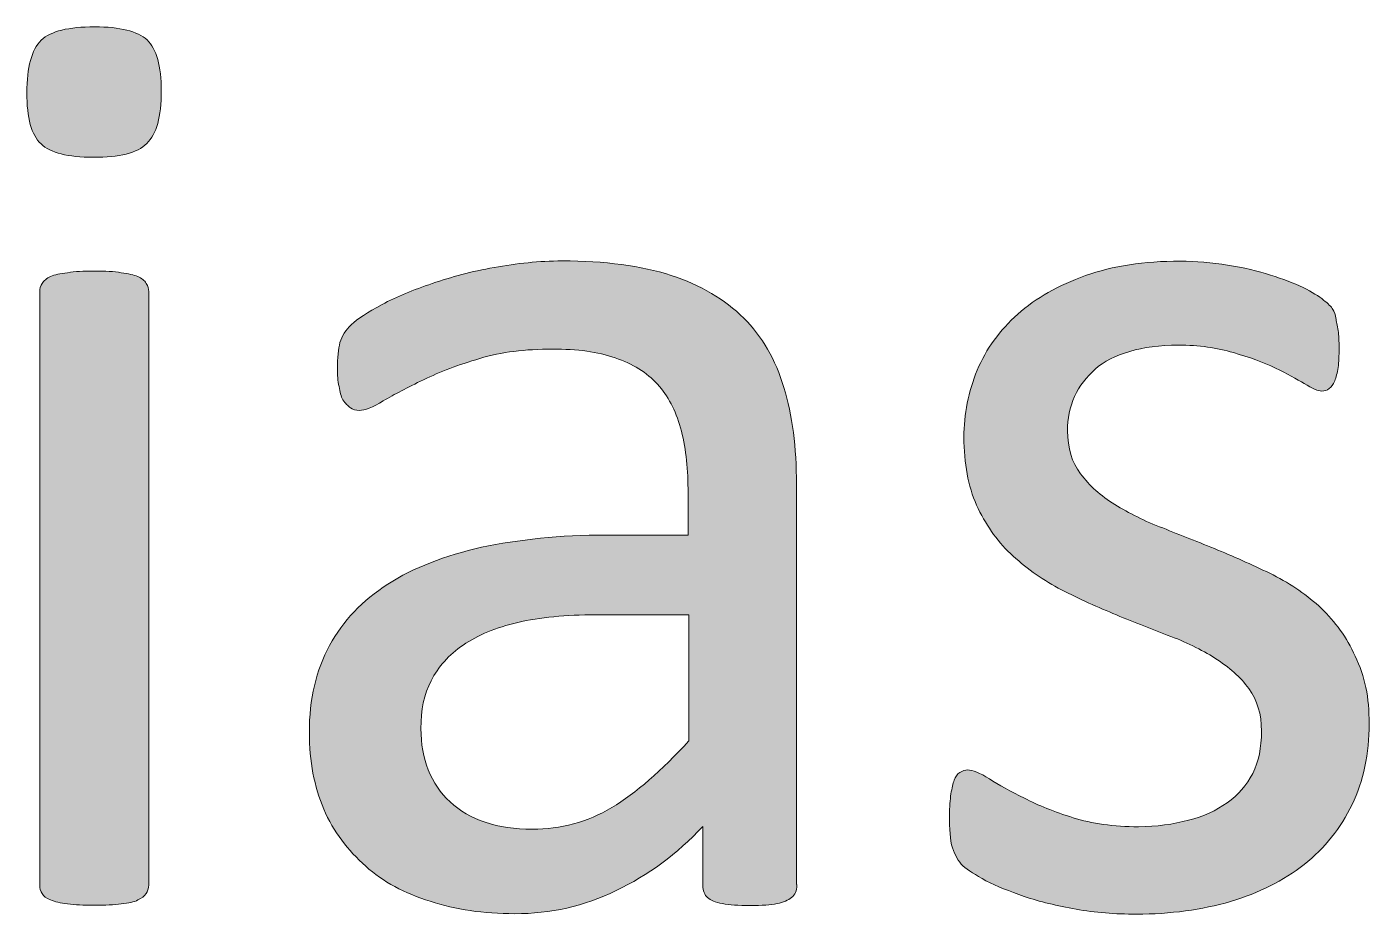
# Model space of a CAD drawing. Header units: inches. Extents: x 247 to 2765, y -1897 to -1110.
# Drawn here: x 894.344 to 898.266, y -1473.029 to -1470.435 of the extents above; entities that cross this region are included whole.
import ezdxf

# ---------------------------------------------------------------- set-up
doc = ezdxf.new("R2010")
doc.units = ezdxf.units.IN
doc.header["$MEASUREMENT"] = 0
doc.layers.add('Layer 1', color=7, linetype='Continuous')

# ---------------------------------------------------------------- blocks, each defined once
blk = doc.blocks.new('block 140')
at = {"layer": 'Layer 1', "true_color": 0x010101}
h = blk.add_hatch(color=18, dxfattribs=at)
h.dxf.hatch_style = 2
edge = h.paths.add_edge_path()
edge.add_spline(control_points=[(894.7363, -1470.6227), (894.7363, -1470.6982), (894.7225, -1470.7478), (894.6942, -1470.776), (894.666, -1470.8043), (894.6136, -1470.8163), (894.5378, -1470.8163), (894.4634, -1470.8163), (894.4131, -1470.8032), (894.3849, -1470.7771), (894.3566, -1470.7509), (894.3435, -1470.7009), (894.3435, -1470.6275), (894.3435, -1470.5531), (894.3573, -1470.5025), (894.3855, -1470.4739), (894.4138, -1470.4474), (894.4662, -1470.435), (894.5416, -1470.435), (894.6164, -1470.435), (894.6663, -1470.4477), (894.6949, -1470.4732), (894.7225, -1470.5001), (894.7363, -1470.549), (894.7363, -1470.6227)], knot_values=[0, 0, 0, 0, 1, 1, 1, 2, 2, 2, 3, 3, 3, 4, 4, 4, 5, 5, 5, 6, 6, 6, 7, 7, 7, 8, 8, 8, 8], degree=3, periodic=1)
edge = h.paths.add_edge_path()
edge.add_spline(control_points=[(894.6997, -1472.943), (894.6997, -1472.9533), (894.6959, -1472.963), (894.6925, -1472.9688), (894.6866, -1472.9761), (894.6787, -1472.9823), (894.668, -1472.9871), (894.657, -1472.9936), (894.6405, -1472.996), (894.6195, -1472.9988), (894.5985, -1473.0016), (894.5726, -1473.0026), (894.5399, -1473.0026), (894.5089, -1473.0026), (894.4837, -1473.0016), (894.4627, -1472.9988), (894.441, -1472.996), (894.4259, -1472.9923), (894.4128, -1472.9871), (894.4004, -1472.9823), (894.3917, -1472.9771), (894.3883, -1472.9688), (894.3831, -1472.9616), (894.3811, -1472.9533), (894.3811, -1472.943), (894.3811, -1472.943), (894.3811, -1471.2087), (894.3811, -1471.2087), (894.3811, -1471.2012), (894.3831, -1471.1915), (894.3883, -1471.185), (894.3935, -1471.177), (894.4004, -1471.1708), (894.4128, -1471.1643), (894.4241, -1471.1591), (894.441, -1471.1567), (894.4627, -1471.1536), (894.4837, -1471.1502), (894.5089, -1471.1488), (894.5399, -1471.1488), (894.5726, -1471.1488), (894.5985, -1471.1502), (894.6195, -1471.1536), (894.6405, -1471.1567), (894.6563, -1471.1605), (894.668, -1471.1643), (894.6787, -1471.1708), (894.688, -1471.1757), (894.6925, -1471.185), (894.6977, -1471.1922), (894.6997, -1471.2012), (894.6997, -1471.2087), (894.6997, -1471.2087), (894.6997, -1472.943), (894.6997, -1472.943)], knot_values=[0, 0, 0, 0, 1, 1, 1, 2, 2, 2, 3, 3, 3, 4, 4, 4, 5, 5, 5, 6, 6, 6, 7, 7, 7, 8, 8, 8, 9, 9, 9, 10, 10, 10, 11, 11, 11, 12, 12, 12, 13, 13, 13, 14, 14, 14, 15, 15, 15, 16, 16, 16, 17, 17, 17, 18, 18, 18, 18], degree=3, periodic=1)
h = blk.add_hatch(color=18, dxfattribs=at)
h.dxf.hatch_style = 2
edge = h.paths.add_edge_path()
edge.add_spline(control_points=[(896.5935, -1472.9447), (896.5935, -1472.9602), (896.588, -1472.9716), (896.5783, -1472.9805), (896.5684, -1472.9878), (896.5539, -1472.994), (896.536, -1472.9978), (896.517, -1473.0019), (896.4919, -1473.0036), (896.4564, -1473.0036), (896.4223, -1473.0036), (896.3964, -1473.0019), (896.3761, -1472.9978), (896.3551, -1472.994), (896.3406, -1472.9881), (896.3327, -1472.9805), (896.3241, -1472.9726), (896.3189, -1472.9602), (896.3189, -1472.9447), (896.3189, -1472.9447), (896.3189, -1472.7725), (896.3189, -1472.7725), (896.2431, -1472.8531), (896.1591, -1472.9151), (896.0654, -1472.9599), (895.9713, -1473.0057), (895.8738, -1473.0274), (895.7691, -1473.0274), (895.6778, -1473.0274), (895.5962, -1473.0157), (895.5224, -1472.9912), (895.4473, -1472.9681), (895.3843, -1472.9337), (895.3336, -1472.8886), (895.2816, -1472.8421), (895.2396, -1472.7883), (895.211, -1472.7215), (895.1834, -1472.656), (895.169, -1472.5819), (895.169, -1472.4979), (895.169, -1472.4004), (895.1883, -1472.3153), (895.2282, -1472.2436), (895.2671, -1472.1716), (895.3243, -1472.1117), (895.3987, -1472.0638), (895.4732, -1472.0156), (895.5658, -1471.9815), (895.6719, -1471.956), (895.7805, -1471.9339), (895.901, -1471.9205), (896.0364, -1471.9205), (896.0364, -1471.9205), (896.2755, -1471.9205), (896.2755, -1471.9205), (896.2755, -1471.9205), (896.2755, -1471.7854), (896.2755, -1471.7854), (896.2755, -1471.719), (896.2683, -1471.6597), (896.2535, -1471.607), (896.239, -1471.5557), (896.217, -1471.5129), (896.1866, -1471.4799), (896.1549, -1471.4451), (896.1143, -1471.4206), (896.0626, -1471.4027), (896.012, -1471.3841), (895.9524, -1471.3772), (895.879, -1471.3772), (895.8001, -1471.3772), (895.7298, -1471.3851), (895.6671, -1471.4044), (895.6041, -1471.4234), (895.5507, -1471.4427), (895.5028, -1471.4668), (895.4552, -1471.4888), (895.4177, -1471.5095), (895.385, -1471.5281), (895.3533, -1471.547), (895.3309, -1471.5563), (895.3157, -1471.5563), (895.3057, -1471.5563), (895.2954, -1471.5536), (895.2888, -1471.5488), (895.2816, -1471.5422), (895.2744, -1471.536), (895.2671, -1471.5257), (895.2613, -1471.5153), (895.2585, -1471.5026), (895.2558, -1471.4864), (895.252, -1471.4702), (895.2513, -1471.4526), (895.2513, -1471.4347), (895.2513, -1471.402), (895.2534, -1471.3772), (895.2585, -1471.3579), (895.2637, -1471.3383), (895.2747, -1471.3214), (895.2919, -1471.3055), (895.3092, -1471.2897), (895.3388, -1471.269), (895.3815, -1471.2466), (895.4242, -1471.2242), (895.4725, -1471.2039), (895.5283, -1471.1853), (895.5834, -1471.1664), (895.6433, -1471.1495), (895.7088, -1471.1385), (895.7753, -1471.1267), (895.8404, -1471.1192), (895.9076, -1471.1192), (896.0323, -1471.1192), (896.1384, -1471.1333), (896.2259, -1471.1615), (896.3127, -1471.1898), (896.383, -1471.2315), (896.4385, -1471.2866), (896.4919, -1471.3396), (896.5318, -1471.4089), (896.5556, -1471.4892), (896.5801, -1471.5701), (896.5925, -1471.6642), (896.5925, -1471.773), (896.5925, -1471.773), (896.5925, -1472.942), (896.5925, -1472.942), (896.5925, -1472.942), (896.5932, -1472.942), (896.5932, -1472.942), (896.5932, -1472.942), (896.5932, -1472.9437), (896.5932, -1472.9437), (896.5932, -1472.9437), (896.5935, -1472.9437), (896.5935, -1472.9437), (896.5935, -1472.9437), (896.5935, -1472.9447), (896.5935, -1472.9447)], knot_values=[0, 0, 0, 0, 1, 1, 1, 2, 2, 2, 3, 3, 3, 4, 4, 4, 5, 5, 5, 6, 6, 6, 7, 7, 7, 8, 8, 8, 9, 9, 9, 10, 10, 10, 11, 11, 11, 12, 12, 12, 13, 13, 13, 14, 14, 14, 15, 15, 15, 16, 16, 16, 17, 17, 17, 18, 18, 18, 19, 19, 19, 20, 20, 20, 21, 21, 21, 22, 22, 22, 23, 23, 23, 24, 24, 24, 25, 25, 25, 26, 26, 26, 27, 27, 27, 28, 28, 28, 29, 29, 29, 30, 30, 30, 31, 31, 31, 32, 32, 32, 33, 33, 33, 34, 34, 34, 35, 35, 35, 36, 36, 36, 37, 37, 37, 38, 38, 38, 39, 39, 39, 40, 40, 40, 41, 41, 41, 42, 42, 42, 43, 43, 43, 44, 44, 44, 45, 45, 45, 46, 46, 46, 46], degree=3, periodic=1)
edge = h.paths.add_edge_path()
edge.add_spline(control_points=[(896.2779, -1472.1537), (896.2779, -1472.1537), (896.0058, -1472.1537), (896.0058, -1472.1537), (895.9183, -1472.1537), (895.8425, -1472.161), (895.7781, -1472.1758), (895.714, -1472.1909), (895.6609, -1472.2126), (895.6185, -1472.2423), (895.5765, -1472.2705), (895.5448, -1472.306), (895.5252, -1472.3463), (895.5035, -1472.3852), (895.4949, -1472.4331), (895.4949, -1472.4858), (895.4949, -1472.5761), (895.5238, -1472.6478), (895.5803, -1472.7008), (895.6365, -1472.7528), (895.7181, -1472.7807), (895.8208, -1472.7807), (895.9035, -1472.7807), (895.9813, -1472.7594), (896.053, -1472.7173), (896.1233, -1472.6746), (896.1984, -1472.6095), (896.2776, -1472.5223), (896.2776, -1472.5223), (896.2779, -1472.1537), (896.2779, -1472.1537), (896.2779, -1472.1537), (896.2779, -1472.1537), (896.2779, -1472.1537)], knot_values=[0, 0, 0, 0, 1, 1, 1, 2, 2, 2, 3, 3, 3, 4, 4, 4, 5, 5, 5, 6, 6, 6, 7, 7, 7, 8, 8, 8, 9, 9, 9, 10, 10, 10, 11, 11, 11, 11], degree=3, periodic=1)
h = blk.add_hatch(color=18, dxfattribs=at)
h.dxf.hatch_style = 2
edge = h.paths.add_edge_path()
edge.add_spline(control_points=[(898.2658, -1472.4714), (898.2658, -1472.5596), (898.2492, -1472.6402), (898.2158, -1472.7084), (898.1834, -1472.7773), (898.1359, -1472.8359), (898.0759, -1472.8834), (898.0153, -1472.9309), (897.9436, -1472.9668), (897.8603, -1472.9919), (897.7772, -1473.0157), (897.6853, -1473.0288), (897.5857, -1473.0288), (897.5233, -1473.0288), (897.4648, -1473.024), (897.4093, -1473.0143), (897.3538, -1473.0047), (897.3029, -1472.9919), (897.2581, -1472.9774), (897.214, -1472.9619), (897.1775, -1472.9468), (897.1461, -1472.9309), (897.1151, -1472.9144), (897.0934, -1472.9003), (897.0789, -1472.8875), (897.0651, -1472.8748), (897.0562, -1472.8565), (897.0479, -1472.8348), (897.0414, -1472.8117), (897.0396, -1472.78), (897.0396, -1472.739), (897.0396, -1472.716), (897.041, -1472.6939), (897.0438, -1472.6774), (897.0465, -1472.6608), (897.0493, -1472.6471), (897.0534, -1472.6367), (897.0569, -1472.6278), (897.0607, -1472.6192), (897.07, -1472.6147), (897.0769, -1472.6102), (897.0851, -1472.6071), (897.0927, -1472.6071), (897.1065, -1472.6071), (897.1285, -1472.6161), (897.1561, -1472.6333), (897.183, -1472.6505), (897.2181, -1472.6701), (897.2588, -1472.6901), (897.2973, -1472.7105), (897.3469, -1472.7297), (897.4007, -1472.747), (897.4555, -1472.7642), (897.5192, -1472.7732), (897.5916, -1472.7732), (897.6446, -1472.7732), (897.6942, -1472.7656), (897.7376, -1472.7542), (897.7817, -1472.7442), (897.8189, -1472.726), (897.8506, -1472.7032), (897.8837, -1472.6808), (897.9078, -1472.6515), (897.9254, -1472.6174), (897.943, -1472.5833), (897.9512, -1472.5416), (897.9512, -1472.4941), (897.9512, -1472.4438), (897.9388, -1472.4035), (897.914, -1472.3694), (897.8906, -1472.336), (897.8561, -1472.3067), (897.8151, -1472.2805), (897.7755, -1472.2554), (897.7294, -1472.2323), (897.676, -1472.2133), (897.6243, -1472.1927), (897.5709, -1472.173), (897.5171, -1472.1496), (897.4634, -1472.1279), (897.409, -1472.1034), (897.3573, -1472.0755), (897.3056, -1472.0483), (897.2601, -1472.0142), (897.2174, -1471.9746), (897.1771, -1471.936), (897.1437, -1471.8874), (897.1185, -1471.8333), (897.0944, -1471.7779), (897.0817, -1471.7107), (897.0817, -1471.6345), (897.0817, -1471.5677), (897.0948, -1471.5009), (897.1206, -1471.4389), (897.1464, -1471.3762), (897.1871, -1471.3217), (897.2391, -1471.2749), (897.2918, -1471.2273), (897.358, -1471.1905), (897.4372, -1471.1622), (897.5161, -1471.134), (897.6081, -1471.1199), (897.7135, -1471.1199), (897.7597, -1471.1199), (897.8058, -1471.1243), (897.8523, -1471.1316), (897.8992, -1471.1388), (897.9405, -1471.1488), (897.9774, -1471.1605), (898.0143, -1471.1719), (898.0456, -1471.1843), (898.0732, -1471.197), (898.0987, -1471.2108), (898.1193, -1471.2222), (898.1324, -1471.2339), (898.1462, -1471.2439), (898.1545, -1471.2532), (898.16, -1471.2608), (898.1641, -1471.268), (898.1672, -1471.2773), (898.1683, -1471.2862), (898.1703, -1471.2952), (898.1724, -1471.3083), (898.1752, -1471.3228), (898.1772, -1471.3365), (898.1779, -1471.3538), (898.1779, -1471.3741), (898.1779, -1471.3965), (898.1772, -1471.4144), (898.1752, -1471.4309), (898.1731, -1471.4468), (898.1683, -1471.4599), (898.1658, -1471.4702), (898.1607, -1471.4806), (898.1559, -1471.4878), (898.149, -1471.4923), (898.1428, -1471.4974), (898.1362, -1471.4998), (898.1269, -1471.4998), (898.1166, -1471.4998), (898.0994, -1471.4923), (898.0763, -1471.4778), (898.0539, -1471.4644), (898.0256, -1471.4492), (897.9919, -1471.4323), (897.9564, -1471.4158), (897.9157, -1471.4006), (897.8689, -1471.3872), (897.8217, -1471.3727), (897.7683, -1471.3655), (897.7083, -1471.3655), (897.6543, -1471.3655), (897.6064, -1471.372), (897.5661, -1471.3837), (897.5254, -1471.3958), (897.4906, -1471.4134), (897.4655, -1471.4354), (897.44, -1471.4578), (897.4183, -1471.4847), (897.4048, -1471.5157), (897.391, -1471.5467), (897.3845, -1471.5805), (897.3845, -1471.6159), (897.3845, -1471.6662), (897.3969, -1471.7079), (897.4227, -1471.7413), (897.4482, -1471.7761), (897.4813, -1471.8061), (897.5226, -1471.8313), (897.5636, -1471.8561), (897.6108, -1471.8809), (897.6625, -1471.8998), (897.7149, -1471.9212), (897.769, -1471.9415), (897.8238, -1471.9646), (897.8775, -1471.9866), (897.9323, -1472.0111), (897.9857, -1472.0373), (898.038, -1472.0638), (898.0863, -1472.0979), (898.1262, -1472.1348), (898.1665, -1472.1734), (898.2006, -1472.2199), (898.2244, -1472.2746), (898.254, -1472.3325), (898.2658, -1472.3966), (898.2658, -1472.4714)], knot_values=[0, 0, 0, 0, 1, 1, 1, 2, 2, 2, 3, 3, 3, 4, 4, 4, 5, 5, 5, 6, 6, 6, 7, 7, 7, 8, 8, 8, 9, 9, 9, 10, 10, 10, 11, 11, 11, 12, 12, 12, 13, 13, 13, 14, 14, 14, 15, 15, 15, 16, 16, 16, 17, 17, 17, 18, 18, 18, 19, 19, 19, 20, 20, 20, 21, 21, 21, 22, 22, 22, 23, 23, 23, 24, 24, 24, 25, 25, 25, 26, 26, 26, 27, 27, 27, 28, 28, 28, 29, 29, 29, 30, 30, 30, 31, 31, 31, 32, 32, 32, 33, 33, 33, 34, 34, 34, 35, 35, 35, 36, 36, 36, 37, 37, 37, 38, 38, 38, 39, 39, 39, 40, 40, 40, 41, 41, 41, 42, 42, 42, 43, 43, 43, 44, 44, 44, 45, 45, 45, 46, 46, 46, 47, 47, 47, 48, 48, 48, 49, 49, 49, 50, 50, 50, 51, 51, 51, 52, 52, 52, 53, 53, 53, 54, 54, 54, 55, 55, 55, 56, 56, 56, 57, 57, 57, 58, 58, 58, 59, 59, 59, 60, 60, 60, 61, 61, 61, 62, 62, 62, 62], degree=3, periodic=1)
at = {"layer": 'Layer 1', "lineweight": 0}
for points, knots in [([(894.7363, -1470.6227), (894.7363, -1470.6982), (894.7225, -1470.7478), (894.6942, -1470.776), (894.666, -1470.8043), (894.6136, -1470.8163), (894.5378, -1470.8163), (894.4634, -1470.8163), (894.4131, -1470.8032), (894.3849, -1470.7771), (894.3566, -1470.7509), (894.3435, -1470.7009), (894.3435, -1470.6275), (894.3435, -1470.5531), (894.3573, -1470.5025), (894.3855, -1470.4739), (894.4138, -1470.4474), (894.4662, -1470.435), (894.5416, -1470.435), (894.6164, -1470.435), (894.6663, -1470.4477), (894.6949, -1470.4732), (894.7225, -1470.5001), (894.7363, -1470.549), (894.7363, -1470.6227)], [0, 0, 0, 0, 1, 1, 1, 2, 2, 2, 3, 3, 3, 4, 4, 4, 5, 5, 5, 6, 6, 6, 7, 7, 7, 8, 8, 8, 8]), ([(894.6997, -1472.943), (894.6997, -1472.9533), (894.6959, -1472.963), (894.6925, -1472.9688), (894.6866, -1472.9761), (894.6787, -1472.9823), (894.668, -1472.9871), (894.657, -1472.9936), (894.6405, -1472.996), (894.6195, -1472.9988), (894.5985, -1473.0016), (894.5726, -1473.0026), (894.5399, -1473.0026), (894.5089, -1473.0026), (894.4837, -1473.0016), (894.4627, -1472.9988), (894.441, -1472.996), (894.4259, -1472.9923), (894.4128, -1472.9871), (894.4004, -1472.9823), (894.3917, -1472.9771), (894.3883, -1472.9688), (894.3831, -1472.9616), (894.3811, -1472.9533), (894.3811, -1472.943), (894.3811, -1472.943), (894.3811, -1471.2087), (894.3811, -1471.2087), (894.3811, -1471.2012), (894.3831, -1471.1915), (894.3883, -1471.185), (894.3935, -1471.177), (894.4004, -1471.1708), (894.4128, -1471.1643), (894.4241, -1471.1591), (894.441, -1471.1567), (894.4627, -1471.1536), (894.4837, -1471.1502), (894.5089, -1471.1488), (894.5399, -1471.1488), (894.5726, -1471.1488), (894.5985, -1471.1502), (894.6195, -1471.1536), (894.6405, -1471.1567), (894.6563, -1471.1605), (894.668, -1471.1643), (894.6787, -1471.1708), (894.688, -1471.1757), (894.6925, -1471.185), (894.6977, -1471.1922), (894.6997, -1471.2012), (894.6997, -1471.2087), (894.6997, -1471.2087), (894.6997, -1472.943), (894.6997, -1472.943)], [0, 0, 0, 0, 1, 1, 1, 2, 2, 2, 3, 3, 3, 4, 4, 4, 5, 5, 5, 6, 6, 6, 7, 7, 7, 8, 8, 8, 9, 9, 9, 10, 10, 10, 11, 11, 11, 12, 12, 12, 13, 13, 13, 14, 14, 14, 15, 15, 15, 16, 16, 16, 17, 17, 17, 18, 18, 18, 18]), ([(896.5935, -1472.9447), (896.5935, -1472.9602), (896.588, -1472.9716), (896.5783, -1472.9805), (896.5684, -1472.9878), (896.5539, -1472.994), (896.536, -1472.9978), (896.517, -1473.0019), (896.4919, -1473.0036), (896.4564, -1473.0036), (896.4223, -1473.0036), (896.3964, -1473.0019), (896.3761, -1472.9978), (896.3551, -1472.994), (896.3406, -1472.9881), (896.3327, -1472.9805), (896.3241, -1472.9726), (896.3189, -1472.9602), (896.3189, -1472.9447), (896.3189, -1472.9447), (896.3189, -1472.7725), (896.3189, -1472.7725), (896.2431, -1472.8531), (896.1591, -1472.9151), (896.0654, -1472.9599), (895.9713, -1473.0057), (895.8738, -1473.0274), (895.7691, -1473.0274), (895.6778, -1473.0274), (895.5962, -1473.0157), (895.5224, -1472.9912), (895.4473, -1472.9681), (895.3843, -1472.9337), (895.3336, -1472.8886), (895.2816, -1472.8421), (895.2396, -1472.7883), (895.211, -1472.7215), (895.1834, -1472.656), (895.169, -1472.5819), (895.169, -1472.4979), (895.169, -1472.4004), (895.1883, -1472.3153), (895.2282, -1472.2436), (895.2671, -1472.1716), (895.3243, -1472.1117), (895.3987, -1472.0638), (895.4732, -1472.0156), (895.5658, -1471.9815), (895.6719, -1471.956), (895.7805, -1471.9339), (895.901, -1471.9205), (896.0364, -1471.9205), (896.0364, -1471.9205), (896.2755, -1471.9205), (896.2755, -1471.9205), (896.2755, -1471.9205), (896.2755, -1471.7854), (896.2755, -1471.7854), (896.2755, -1471.719), (896.2683, -1471.6597), (896.2535, -1471.607), (896.239, -1471.5557), (896.217, -1471.5129), (896.1866, -1471.4799), (896.1549, -1471.4451), (896.1143, -1471.4206), (896.0626, -1471.4027), (896.012, -1471.3841), (895.9524, -1471.3772), (895.879, -1471.3772), (895.8001, -1471.3772), (895.7298, -1471.3851), (895.6671, -1471.4044), (895.6041, -1471.4234), (895.5507, -1471.4427), (895.5028, -1471.4668), (895.4552, -1471.4888), (895.4177, -1471.5095), (895.385, -1471.5281), (895.3533, -1471.547), (895.3309, -1471.5563), (895.3157, -1471.5563), (895.3057, -1471.5563), (895.2954, -1471.5536), (895.2888, -1471.5488), (895.2816, -1471.5422), (895.2744, -1471.536), (895.2671, -1471.5257), (895.2613, -1471.5153), (895.2585, -1471.5026), (895.2558, -1471.4864), (895.252, -1471.4702), (895.2513, -1471.4526), (895.2513, -1471.4347), (895.2513, -1471.402), (895.2534, -1471.3772), (895.2585, -1471.3579), (895.2637, -1471.3383), (895.2747, -1471.3214), (895.2919, -1471.3055), (895.3092, -1471.2897), (895.3388, -1471.269), (895.3815, -1471.2466), (895.4242, -1471.2242), (895.4725, -1471.2039), (895.5283, -1471.1853), (895.5834, -1471.1664), (895.6433, -1471.1495), (895.7088, -1471.1385), (895.7753, -1471.1267), (895.8404, -1471.1192), (895.9076, -1471.1192), (896.0323, -1471.1192), (896.1384, -1471.1333), (896.2259, -1471.1615), (896.3127, -1471.1898), (896.383, -1471.2315), (896.4385, -1471.2866), (896.4919, -1471.3396), (896.5318, -1471.4089), (896.5556, -1471.4892), (896.5801, -1471.5701), (896.5925, -1471.6642), (896.5925, -1471.773), (896.5925, -1471.773), (896.5925, -1472.942), (896.5925, -1472.942), (896.5925, -1472.942), (896.5932, -1472.942), (896.5932, -1472.942), (896.5932, -1472.942), (896.5932, -1472.9437), (896.5932, -1472.9437), (896.5932, -1472.9437), (896.5935, -1472.9437), (896.5935, -1472.9437), (896.5935, -1472.9437), (896.5935, -1472.9447), (896.5935, -1472.9447)], [0, 0, 0, 0, 1, 1, 1, 2, 2, 2, 3, 3, 3, 4, 4, 4, 5, 5, 5, 6, 6, 6, 7, 7, 7, 8, 8, 8, 9, 9, 9, 10, 10, 10, 11, 11, 11, 12, 12, 12, 13, 13, 13, 14, 14, 14, 15, 15, 15, 16, 16, 16, 17, 17, 17, 18, 18, 18, 19, 19, 19, 20, 20, 20, 21, 21, 21, 22, 22, 22, 23, 23, 23, 24, 24, 24, 25, 25, 25, 26, 26, 26, 27, 27, 27, 28, 28, 28, 29, 29, 29, 30, 30, 30, 31, 31, 31, 32, 32, 32, 33, 33, 33, 34, 34, 34, 35, 35, 35, 36, 36, 36, 37, 37, 37, 38, 38, 38, 39, 39, 39, 40, 40, 40, 41, 41, 41, 42, 42, 42, 43, 43, 43, 44, 44, 44, 45, 45, 45, 46, 46, 46, 46]), ([(898.2658, -1472.4714), (898.2658, -1472.5596), (898.2492, -1472.6402), (898.2158, -1472.7084), (898.1834, -1472.7773), (898.1359, -1472.8359), (898.0759, -1472.8834), (898.0153, -1472.9309), (897.9436, -1472.9668), (897.8603, -1472.9919), (897.7772, -1473.0157), (897.6853, -1473.0288), (897.5857, -1473.0288), (897.5233, -1473.0288), (897.4648, -1473.024), (897.4093, -1473.0143), (897.3538, -1473.0047), (897.3029, -1472.9919), (897.2581, -1472.9774), (897.214, -1472.9619), (897.1775, -1472.9468), (897.1461, -1472.9309), (897.1151, -1472.9144), (897.0934, -1472.9003), (897.0789, -1472.8875), (897.0651, -1472.8748), (897.0562, -1472.8565), (897.0479, -1472.8348), (897.0414, -1472.8117), (897.0396, -1472.78), (897.0396, -1472.739), (897.0396, -1472.716), (897.041, -1472.6939), (897.0438, -1472.6774), (897.0465, -1472.6608), (897.0493, -1472.6471), (897.0534, -1472.6367), (897.0569, -1472.6278), (897.0607, -1472.6192), (897.07, -1472.6147), (897.0769, -1472.6102), (897.0851, -1472.6071), (897.0927, -1472.6071), (897.1065, -1472.6071), (897.1285, -1472.6161), (897.1561, -1472.6333), (897.183, -1472.6505), (897.2181, -1472.6701), (897.2588, -1472.6901), (897.2973, -1472.7105), (897.3469, -1472.7297), (897.4007, -1472.747), (897.4555, -1472.7642), (897.5192, -1472.7732), (897.5916, -1472.7732), (897.6446, -1472.7732), (897.6942, -1472.7656), (897.7376, -1472.7542), (897.7817, -1472.7442), (897.8189, -1472.726), (897.8506, -1472.7032), (897.8837, -1472.6808), (897.9078, -1472.6515), (897.9254, -1472.6174), (897.943, -1472.5833), (897.9512, -1472.5416), (897.9512, -1472.4941), (897.9512, -1472.4438), (897.9388, -1472.4035), (897.914, -1472.3694), (897.8906, -1472.336), (897.8561, -1472.3067), (897.8151, -1472.2805), (897.7755, -1472.2554), (897.7294, -1472.2323), (897.676, -1472.2133), (897.6243, -1472.1927), (897.5709, -1472.173), (897.5171, -1472.1496), (897.4634, -1472.1279), (897.409, -1472.1034), (897.3573, -1472.0755), (897.3056, -1472.0483), (897.2601, -1472.0142), (897.2174, -1471.9746), (897.1771, -1471.936), (897.1437, -1471.8874), (897.1185, -1471.8333), (897.0944, -1471.7779), (897.0817, -1471.7107), (897.0817, -1471.6345), (897.0817, -1471.5677), (897.0948, -1471.5009), (897.1206, -1471.4389), (897.1464, -1471.3762), (897.1871, -1471.3217), (897.2391, -1471.2749), (897.2918, -1471.2273), (897.358, -1471.1905), (897.4372, -1471.1622), (897.5161, -1471.134), (897.6081, -1471.1199), (897.7135, -1471.1199), (897.7597, -1471.1199), (897.8058, -1471.1243), (897.8523, -1471.1316), (897.8992, -1471.1388), (897.9405, -1471.1488), (897.9774, -1471.1605), (898.0143, -1471.1719), (898.0456, -1471.1843), (898.0732, -1471.197), (898.0987, -1471.2108), (898.1193, -1471.2222), (898.1324, -1471.2339), (898.1462, -1471.2439), (898.1545, -1471.2532), (898.16, -1471.2608), (898.1641, -1471.268), (898.1672, -1471.2773), (898.1683, -1471.2862), (898.1703, -1471.2952), (898.1724, -1471.3083), (898.1752, -1471.3228), (898.1772, -1471.3365), (898.1779, -1471.3538), (898.1779, -1471.3741), (898.1779, -1471.3965), (898.1772, -1471.4144), (898.1752, -1471.4309), (898.1731, -1471.4468), (898.1683, -1471.4599), (898.1658, -1471.4702), (898.1607, -1471.4806), (898.1559, -1471.4878), (898.149, -1471.4923), (898.1428, -1471.4974), (898.1362, -1471.4998), (898.1269, -1471.4998), (898.1166, -1471.4998), (898.0994, -1471.4923), (898.0763, -1471.4778), (898.0539, -1471.4644), (898.0256, -1471.4492), (897.9919, -1471.4323), (897.9564, -1471.4158), (897.9157, -1471.4006), (897.8689, -1471.3872), (897.8217, -1471.3727), (897.7683, -1471.3655), (897.7083, -1471.3655), (897.6543, -1471.3655), (897.6064, -1471.372), (897.5661, -1471.3837), (897.5254, -1471.3958), (897.4906, -1471.4134), (897.4655, -1471.4354), (897.44, -1471.4578), (897.4183, -1471.4847), (897.4048, -1471.5157), (897.391, -1471.5467), (897.3845, -1471.5805), (897.3845, -1471.6159), (897.3845, -1471.6662), (897.3969, -1471.7079), (897.4227, -1471.7413), (897.4482, -1471.7761), (897.4813, -1471.8061), (897.5226, -1471.8313), (897.5636, -1471.8561), (897.6108, -1471.8809), (897.6625, -1471.8998), (897.7149, -1471.9212), (897.769, -1471.9415), (897.8238, -1471.9646), (897.8775, -1471.9866), (897.9323, -1472.0111), (897.9857, -1472.0373), (898.038, -1472.0638), (898.0863, -1472.0979), (898.1262, -1472.1348), (898.1665, -1472.1734), (898.2006, -1472.2199), (898.2244, -1472.2746), (898.254, -1472.3325), (898.2658, -1472.3966), (898.2658, -1472.4714)], [0, 0, 0, 0, 1, 1, 1, 2, 2, 2, 3, 3, 3, 4, 4, 4, 5, 5, 5, 6, 6, 6, 7, 7, 7, 8, 8, 8, 9, 9, 9, 10, 10, 10, 11, 11, 11, 12, 12, 12, 13, 13, 13, 14, 14, 14, 15, 15, 15, 16, 16, 16, 17, 17, 17, 18, 18, 18, 19, 19, 19, 20, 20, 20, 21, 21, 21, 22, 22, 22, 23, 23, 23, 24, 24, 24, 25, 25, 25, 26, 26, 26, 27, 27, 27, 28, 28, 28, 29, 29, 29, 30, 30, 30, 31, 31, 31, 32, 32, 32, 33, 33, 33, 34, 34, 34, 35, 35, 35, 36, 36, 36, 37, 37, 37, 38, 38, 38, 39, 39, 39, 40, 40, 40, 41, 41, 41, 42, 42, 42, 43, 43, 43, 44, 44, 44, 45, 45, 45, 46, 46, 46, 47, 47, 47, 48, 48, 48, 49, 49, 49, 50, 50, 50, 51, 51, 51, 52, 52, 52, 53, 53, 53, 54, 54, 54, 55, 55, 55, 56, 56, 56, 57, 57, 57, 58, 58, 58, 59, 59, 59, 60, 60, 60, 61, 61, 61, 62, 62, 62, 62]), ([(896.2779, -1472.1537), (896.2779, -1472.1537), (896.0058, -1472.1537), (896.0058, -1472.1537), (895.9183, -1472.1537), (895.8425, -1472.161), (895.7781, -1472.1758), (895.714, -1472.1909), (895.6609, -1472.2126), (895.6185, -1472.2423), (895.5765, -1472.2705), (895.5448, -1472.306), (895.5252, -1472.3463), (895.5035, -1472.3852), (895.4949, -1472.4331), (895.4949, -1472.4858), (895.4949, -1472.5761), (895.5238, -1472.6478), (895.5803, -1472.7008), (895.6365, -1472.7528), (895.7181, -1472.7807), (895.8208, -1472.7807), (895.9035, -1472.7807), (895.9813, -1472.7594), (896.053, -1472.7173), (896.1233, -1472.6746), (896.1984, -1472.6095), (896.2776, -1472.5223), (896.2776, -1472.5223), (896.2779, -1472.1537), (896.2779, -1472.1537), (896.2779, -1472.1537), (896.2779, -1472.1537), (896.2779, -1472.1537)], [0, 0, 0, 0, 1, 1, 1, 2, 2, 2, 3, 3, 3, 4, 4, 4, 5, 5, 5, 6, 6, 6, 7, 7, 7, 8, 8, 8, 9, 9, 9, 10, 10, 10, 11, 11, 11, 11])]:
    blk.add_open_spline(points, degree=3, knots=knots, dxfattribs=at)
blk = doc.blocks.new('block 134')
at = {"layer": 'Layer 1'}
blk.add_blockref('block 140', (0, 0), dxfattribs=at)

msp = doc.modelspace()

# ---------------------------------------------------------------- block references
at = {"layer": 'Layer 1'}
msp.add_blockref('block 134', (0, 0), dxfattribs=at)

doc.saveas('drawing.dxf')
